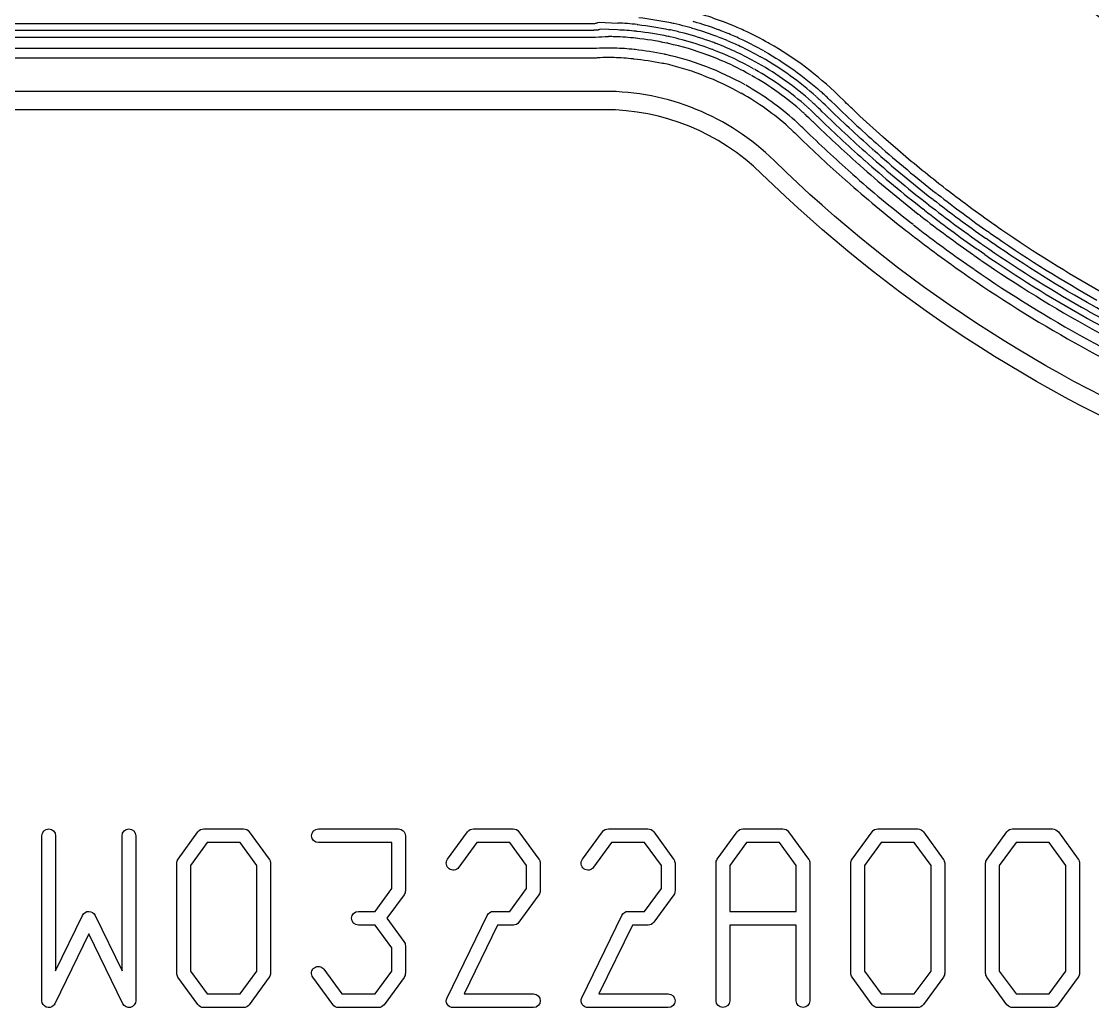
# Model space of a CAD drawing. Header units: millimetres. Extents: x 3175 to 3429, y -23 to 156.
# Drawn here: x 3305.44 to 3317.36, y 79.72 to 90.69 of the extents above; entities that cross this region are included whole.
import ezdxf

# ---------------------------------------------------------------- set-up
doc = ezdxf.new("R2010")
doc.units = ezdxf.units.MM
doc.header["$LTSCALE"] = 23.1
doc.layers.add('gbr-dxf_layer0', color=7, linetype='CONTINUOUS')
doc.layers.add('gbr-outline-dxf_layer1', color=2, linetype='CONTINUOUS')

msp = doc.modelspace()

# ---------------------------------------------------------------- linework, layer by layer
at = {"layer": 'gbr-dxf_layer0'}
for p, q in [((3311.841, 90.596), (3311.825, 90.595)), ((3281.538, 90.517), (3311.807, 90.517)), ((3311.805, 90.39), (3281.536, 90.39)), ((3313.63, 90.232), (3313.636, 90.229)), ((3313.597, 90.163), (3313.591, 90.166)), ((3314.926, 89.262), (3314.915, 89.271)), ((3314.964, 89.33), (3314.978, 89.317)), ((3314.825, 89.147), (3314.811, 89.159)), ((3314.864, 89.214), (3314.874, 89.205)), ((3314.763, 89.1), (3314.774, 89.09)), ((3314.61, 88.929), (3314.621, 88.92)), ((3314.689, 88.996), (3314.677, 89.006)), ((3315.587, 88.712), (3315.577, 88.72)), ((3315.624, 88.78), (3315.634, 88.772)), ((3315.492, 88.593), (3315.472, 88.608)), ((3315.521, 88.667), (3315.54, 88.652)), ((3315.367, 88.433), (3315.351, 88.445)), ((3315.426, 88.548), (3315.446, 88.532)), ((3316.221, 88.338), (3316.294, 88.288)), ((3316.13, 88.216), (3316.207, 88.162)), ((3316.249, 88.226), (3316.176, 88.277)), ((3316.039, 88.094), (3316.12, 88.037)), ((3316.162, 88.1), (3316.089, 88.152)), ((3316.046, 87.934), (3315.964, 87.99)), ((3315.906, 87.907), (3315.99, 87.849))]:
    msp.add_line(p, q, dxfattribs=at)
at = {"layer": 'gbr-dxf_layer0', "linetype": 'Continuous'}
for points in [[(3363.953, 99.375, -0.006517), (3363.953, 99.37), (3363.953, 92.75, -0.014829), (3363.954, 92.74, -0.014825), (3363.953, 92.73), (3363.953, 90.711, -0.414217), (3363.157, 89.915), (3342.04, 89.915, 0.196007), (3340.15, 89.144, -0.196002), (3329.736, 84.898), (3324.235, 84.898, -0.196002), (3313.82, 89.144, 0.196006), (3311.93, 89.915), (3282.564, 89.915)], [(3316.247, 91.755, 0.009308), (3316.552, 91.469, 0.003625), (3316.674, 91.36, 0.026571), (3317.612, 90.618, 0.003501), (3317.654, 90.589, 0.010355), (3318.041, 90.329, 0.003121), (3318.114, 90.283, 0.022047), (3318.976, 89.791, 0.010372), (3319.396, 89.586)], [(3313.243, 90.692, 0.004246), (3313.222, 90.7, 0.018632), (3312.959, 90.787, 0.004925), (3312.944, 90.791)], [(3311.825, 90.595, 0.019023), (3311.814, 90.594, -0.050155), (3311.807, 90.593), (3281.537, 90.593)], [(3281.538, 90.67), (3311.805, 90.67, -0.017102), (3311.82, 90.671)], [(3311.822, 90.671), (3311.833, 90.672, -0.041623), (3311.839, 90.673)], [(3311.844, 90.673), (3311.844, 90.673, -0.209206), (3311.873, 90.683), (3312.075, 90.674)], [(3312.075, 90.598), (3311.883, 90.606, -0.049921), (3311.869, 90.6, -0.087764), (3311.856, 90.597), (3311.845, 90.597)], [(3312.296, 90.658, -0.00839), (3312.303, 90.657, -0.025652), (3312.654, 90.601)], [(3313.752, 90.455, 0.017764), (3313.518, 90.576, 0.01105), (3313.368, 90.643), (3313.248, 90.691)], [(3311.81, 90.517, 0.030092), (3311.823, 90.518, -0.029959), (3311.831, 90.519, -0.017222), (3311.974, 90.524)], [(3315.035, 89.404, 0.015688), (3315.028, 89.409, -0.007077), (3314.738, 89.674, -0.003231), (3314.609, 89.797), (3314.532, 89.871, 0.064763), (3313.765, 90.448), (3313.753, 90.455)], [(3311.972, 90.397, 0.016581), (3311.843, 90.393, -0.035991), (3311.808, 90.39)], [(3312.595, 90.328, 0.025727), (3312.271, 90.379, -0.024747), (3312.265, 90.38)], [(3313.709, 90.362, -0.054053), (3313.716, 90.359, -0.052843), (3314.336, 89.914)], [(3283.401, 90.288), (3311.807, 90.288, 0.032892), (3311.852, 90.291, -0.016338), (3311.973, 90.295, -0.00889), (3312.039, 90.294, -0.017168), (3312.25, 90.279, 0.011201), (3312.257, 90.278, -0.026129), (3312.575, 90.228)], [(3314.288, 89.856, 0.052769), (3313.682, 90.291, -0.052951), (3313.675, 90.294)], [(3313.021, 90.096), (3313.033, 90.092, -0.037296), (3313.448, 89.896)], [(3314.912, 89.274), (3314.909, 89.277, -0.012185), (3314.407, 89.744)], [(3313.983, 89.513, -0.004154), (3314.012, 89.487, -0.008341), (3314.087, 89.417)], [(3316.274, 88.426, -0.012911), (3315.698, 88.852), (3315.683, 88.863, -0.011413), (3315.194, 89.264), (3315.035, 89.403)], [(3315.285, 88.367), (3315.305, 88.351, 0.012863), (3315.906, 87.907)], [(3317.459, 87.682, -0.023507), (3316.352, 88.372), (3316.316, 88.396), (3316.28, 88.422, 0.004032), (3316.274, 88.426)], [(3317.619, 87.392, -0.004849), (3317.38, 87.522, -0.037925), (3317.375, 87.525, -0.023573), (3316.251, 88.225)], [(3305.672, 79.798), (3305.672, 81.633, -1), (3305.824, 81.633), (3305.824, 80.129)], [(3306.564, 80.129), (3306.564, 81.633, -1), (3306.716, 81.633), (3306.716, 79.798, -0.795967), (3306.572, 79.764), (3306.194, 80.541)], [(3310.179, 79.831), (3310.625, 80.747, -0.298876), (3310.696, 80.792), (3310.878, 80.792), (3311.064, 81.046), (3311.064, 81.302), (3310.878, 81.557), (3310.51, 81.557), (3310.309, 81.282, -1), (3310.186, 81.372), (3310.408, 81.677, -0.257177), (3310.474, 81.709), (3310.915, 81.709, -0.246448), (3310.979, 81.678), (3311.2, 81.374, -0.166637), (3311.216, 81.327), (3311.216, 81.023, -0.165513), (3311.202, 80.976), (3310.979, 80.67, -0.239934), (3310.917, 80.639), (3310.742, 80.639), (3310.37, 79.874)], [(3311.679, 79.831), (3312.125, 80.747, -0.298876), (3312.196, 80.792), (3312.378, 80.792), (3312.564, 81.046), (3312.564, 81.302), (3312.378, 81.557), (3312.01, 81.557), (3311.809, 81.282, -1), (3311.686, 81.372), (3311.908, 81.677, -0.257177), (3311.974, 81.709), (3312.415, 81.709, -0.246448), (3312.479, 81.678), (3312.7, 81.374, -0.166637), (3312.716, 81.327), (3312.716, 81.023, -0.165513), (3312.702, 80.976), (3312.479, 80.67, -0.239934), (3312.417, 80.639), (3312.242, 80.639), (3311.87, 79.874)], [(3305.824, 80.129), (3306.124, 80.747, -0.654574), (3306.264, 80.745), (3306.564, 80.129)], [(3306.194, 80.541), (3305.816, 79.764, -0.082021), (3305.802, 79.744, -0.670473), (3305.672, 79.798)], [(3310.37, 79.874), (3311.14, 79.874, -1), (3311.14, 79.721), (3310.25, 79.721, -0.562296), (3310.179, 79.831)], [(3311.87, 79.874), (3312.64, 79.874, -1), (3312.64, 79.721), (3311.75, 79.721, -0.562296), (3311.679, 79.831)]]:
    msp.add_lwpolyline(points, format="xyb", dxfattribs=at)
for points in [[(3307.172, 80.106), (3307.172, 81.327, -0.161897), (3307.187, 81.373), (3307.408, 81.677, -0.257177), (3307.474, 81.709), (3307.915, 81.709, -0.246448), (3307.979, 81.678), (3308.2, 81.374, -0.166637), (3308.216, 81.327), (3308.216, 80.106, -0.165513), (3308.202, 80.059), (3307.979, 79.753, -0.239934), (3307.917, 79.721), (3307.471, 79.721, -0.247601), (3307.408, 79.755), (3307.186, 80.059, -0.165513)], [(3308.686, 80.059, -1), (3308.809, 80.148), (3309.01, 79.874), (3309.378, 79.874), (3309.564, 80.128), (3309.564, 80.385), (3309.378, 80.639), (3309.194, 80.639, -1), (3309.194, 80.792), (3309.378, 80.792), (3309.564, 81.046), (3309.564, 81.557), (3308.748, 81.557, -1), (3308.748, 81.709), (3309.638, 81.709, -0.421762), (3309.716, 81.633), (3309.716, 81.021, -0.16419), (3309.701, 80.975), (3309.511, 80.715), (3309.7, 80.456, -0.166637), (3309.716, 80.409), (3309.716, 80.104, -0.16419), (3309.701, 80.057), (3309.479, 79.753, -0.249655), (3309.415, 79.721), (3308.971, 79.721, -0.247601), (3308.908, 79.755)], [(3313.172, 79.798), (3313.172, 81.324, -0.170323), (3313.186, 81.372), (3313.409, 81.678, -0.239742), (3313.471, 81.709), (3313.915, 81.709, -0.246448), (3313.979, 81.678), (3314.2, 81.374, -0.166637), (3314.216, 81.327), (3314.216, 79.798, -1), (3314.064, 79.798), (3314.064, 80.639), (3313.324, 80.639), (3313.324, 79.798, -1)], [(3314.672, 80.105), (3314.672, 81.327, -0.161897), (3314.687, 81.373), (3314.909, 81.678, -0.239742), (3314.971, 81.709), (3315.417, 81.709, -0.253505), (3315.481, 81.675), (3315.7, 81.374, -0.166637), (3315.716, 81.327), (3315.716, 80.106, -0.165513), (3315.702, 80.059), (3315.479, 79.754, -0.249655), (3315.415, 79.722), (3314.974, 79.722, -0.251415), (3314.909, 79.753), (3314.686, 80.059, -0.165513)], [(3316.172, 80.105), (3316.172, 81.327, -0.161897), (3316.187, 81.373), (3316.409, 81.678, -0.239742), (3316.471, 81.709), (3316.917, 81.709, -0.253505), (3316.981, 81.675), (3317.2, 81.374, -0.166637), (3317.216, 81.327), (3317.216, 80.106, -0.165513), (3317.202, 80.059), (3316.979, 79.754, -0.249655), (3316.915, 79.722), (3316.474, 79.722, -0.251415), (3316.409, 79.753), (3316.186, 80.059, -0.165513)]]:
    msp.add_lwpolyline(points, format="xyb", close=True, dxfattribs=at)
for points in [[(3307.324, 80.128), (3307.51, 79.874), (3307.878, 79.874), (3308.064, 80.128), (3308.064, 81.302), (3307.878, 81.557), (3307.51, 81.557), (3307.324, 81.302)], [(3313.324, 80.792), (3314.064, 80.792), (3314.064, 81.302), (3313.878, 81.557), (3313.51, 81.557), (3313.324, 81.302)], [(3314.824, 80.128), (3315.01, 79.874), (3315.378, 79.874), (3315.564, 80.128), (3315.564, 81.302), (3315.378, 81.557), (3315.01, 81.557), (3314.824, 81.302)], [(3316.324, 80.128), (3316.51, 79.874), (3316.878, 79.874), (3317.064, 80.128), (3317.064, 81.302), (3316.878, 81.557), (3316.51, 81.557), (3316.324, 81.302)]]:
    msp.add_lwpolyline(points, close=True, dxfattribs=at)
at = {"layer": 'gbr-dxf_layer0'}
for centre, radius, start, end in [((3324.119, 99.812), 10.856, 228.6225, 238.2537), ((3324.119, 99.812), 10.78, 228.631, 238.2622), ((3311.933, 87.211), 3.542, 78.0148, 83.8338), ((3311.928, 87.212), 3.39, 83.9544, 87.4807), ((3311.928, 87.212), 3.466, 83.9311, 87.5209), ((3312.27, 90.443), 0.14, 81.4793, 83.3397), ((3311.932, 87.211), 3.389, 78.0048, 83.8816), ((3312.468, 89.714), 0.906, 76.8385, 78.0349), ((3312.471, 89.713), 0.983, 76.9513, 78.3249), ((3311.991, 87.446), 3.223, 75.182, 77.7388), ((3312.672, 90.558), 0.115, 75.7236, 78.2661), ((3311.946, 87.253), 3.499, 75.2913, 77.4812), ((3311.94, 87.209), 3.542, 74.3662, 75.3513), ((3312.725, 90.015), 0.628, 73.1785, 74.1998), ((3311.928, 87.212), 3.542, 69.6417, 73.9347), ((3312.724, 90.015), 0.704, 73.0176, 74.0521), ((3311.928, 87.212), 3.618, 69.6844, 73.9108), ((3312.76, 89.435), 1.245, 68.8197, 69.9448), ((3312.693, 89.227), 1.463, 68.5777, 69.1394), ((3311.933, 87.211), 3.618, 67.725, 69.0119), ((3311.974, 88.435), 2.089, 87.9916, 89.943), ((3311.929, 87.212), 3.313, 83.9571, 87.9315), ((3311.932, 87.211), 3.313, 77.9614, 83.9419), ((3312.468, 89.714), 0.83, 76.6675, 78.128), ((3311.991, 87.446), 3.147, 75.21, 77.6924), ((3311.929, 87.212), 3.389, 69.6705, 75.1826), ((3311.929, 87.212), 3.466, 69.6434, 75.1566), ((3312.77, 89.431), 1.093, 69.2054, 70.4454), ((3312.76, 89.435), 1.169, 68.7618, 69.818), ((3312.693, 89.227), 1.387, 68.6453, 69.0877), ((3311.933, 87.211), 3.542, 67.6816, 69.0374), ((3312.94, 89.632), 0.92, 67.1305, 68.2356), ((3311.927, 87.213), 3.542, 64.7038, 67.2107), ((3312.94, 89.632), 0.996, 67.0414, 68.4035), ((3311.927, 87.213), 3.618, 64.678, 67.185), ((3311.93, 87.212), 3.618, 60.6521, 64.7127), ((3311.974, 88.435), 1.962, 88.0491, 89.9969), ((3311.929, 87.212), 3.186, 83.9944, 87.963), ((3312.474, 89.713), 0.754, 77.0061, 78.4477), ((3311.93, 87.212), 3.313, 69.6576, 77.5545), ((3312.77, 89.431), 1.016, 69.2878, 70.5238), ((3312.69, 89.228), 1.235, 68.4151, 69.0777), ((3311.93, 87.212), 3.389, 60.6704, 68.9474), ((3312.69, 89.228), 1.311, 68.5273, 69.0004), ((3311.93, 87.212), 3.466, 60.6429, 68.9925), ((3311.93, 87.212), 3.542, 60.6791, 64.7387), ((3312.474, 89.713), 0.525, 77.1135, 78.7025), ((3311.93, 87.212), 3.084, 69.6469, 77.5819), ((3312.473, 89.713), 0.627, 77.1558, 78.5856), ((3311.93, 87.212), 3.186, 69.6926, 77.5892), ((3312.757, 89.436), 0.94, 68.6534, 69.6547), ((3311.93, 87.212), 3.313, 60.5093, 69.2912), ((3311.931, 87.212), 3.466, 48.3275, 60.4078), ((3313.612, 90.198), 0.115, 58.5756, 61.4377), ((3312.754, 89.437), 0.711, 68.1608, 69.5218), ((3312.757, 89.436), 0.813, 68.4283, 69.779), ((3311.93, 87.212), 3.186, 60.5471, 69.2297), ((3311.931, 87.212), 3.389, 48.2801, 60.435), ((3311.931, 87.211), 3.186, 48.316, 60.4358), ((3311.931, 87.211), 3.313, 48.2779, 60.3989), ((3311.931, 87.212), 3.084, 48.2791, 60.4329), ((3312.419, 87.755), 2.888, 47.4043, 48.3407), ((3311.929, 87.213), 3.618, 45.5987, 47.4818), ((3312.425, 87.75), 2.735, 47.5705, 48.5066), ((3311.92, 87.221), 3.466, 45.4002, 47.2799), ((3312.419, 87.755), 2.812, 47.4349, 48.2809), ((3311.929, 87.213), 3.542, 45.6262, 47.5089), ((3324.23, 99.8), 13.981, 225.6815, 228.4736), ((3312.423, 87.751), 2.583, 47.5971, 48.4093), ((3311.928, 87.214), 3.313, 45.5704, 47.4775), ((3312.425, 87.749), 2.659, 47.6089, 48.45), ((3311.92, 87.221), 3.389, 45.4268, 47.3064), ((3324.229, 99.8), 14.21, 225.6757, 228.4849), ((3324.229, 99.8), 14.134, 225.6825, 228.4917), ((3312.422, 87.751), 2.456, 47.5125, 48.4534), ((3311.928, 87.214), 3.186, 45.6088, 47.412), ((3324.234, 99.796), 14.287, 225.6554, 228.4652), ((3324.236, 99.794), 14.516, 225.6385, 228.4564), ((3324.234, 99.796), 14.414, 225.6473, 228.4569), ((3324.238, 99.792), 13.981, 228.5276, 231.961), ((3324.234, 99.796), 14.21, 228.5522, 231.9303), ((3324.234, 99.796), 14.134, 228.5408, 231.9369), ((3324.238, 99.792), 14.057, 228.5211, 231.9543), ((3324.235, 99.795), 14.287, 228.5382, 231.9146), ((3324.238, 99.793), 14.516, 228.5188, 231.9178), ((3324.235, 99.795), 14.414, 228.5298, 231.9292), ((3324.235, 99.795), 14.057, 232.0395, 234.9812), ((3324.235, 99.795), 13.981, 232.0461, 234.9696), ((3324.233, 99.796), 14.21, 232.0444, 234.9842), ((3324.233, 99.796), 14.134, 232.0508, 234.9908), ((3324.235, 99.795), 14.414, 232.0353, 234.9739), ((3324.235, 99.795), 14.287, 232.0436, 234.9822), ((3315.998, 88.044), 0.369, 52.9348, 54.5707), ((3315.998, 88.044), 0.293, 53.2314, 54.0465), ((3324.234, 99.796), 13.981, 235.4011, 240.7877), ((3316.001, 88.043), 0.14, 52.877, 55.1032), ((3324.236, 99.795), 14.211, 235.3875, 240.6405), ((3324.236, 99.795), 14.134, 235.3937, 240.6468), ((3324.236, 99.794), 14.287, 235.3931, 247.0182), ((3324.235, 99.795), 14.516, 235.3888, 247.0337), ((3324.236, 99.794), 14.414, 235.3848, 247.0323), ((3324.237, 99.794), 14.211, 240.6383, 241.9139), ((3324.237, 99.794), 14.134, 240.6451, 241.9208)]:
    msp.add_arc(centre, radius, start, end, dxfattribs=at)
at = {"layer": 'gbr-outline-dxf_layer1', "linetype": 'Continuous'}
msp.add_lwpolyline([(3280.337, 90.711), (3280.337, 102.311, -0.414215), (3281.337, 103.311), (3312.345, 103.311, -0.202312), (3323.161, 98.748, 0.202309), (3324.235, 98.295), (3329.735, 98.295, 0.202214), (3330.809, 98.748, -0.202322), (3341.626, 103.311), (3363.157, 103.311, -0.414215), (3364.157, 102.311), (3364.157, 90.711, -0.414215), (3363.157, 89.711), (3342.04, 89.711, 0.196009), (3340.293, 88.999, -0.196007), (3329.735, 84.695), (3324.235, 84.695, -0.196007), (3313.678, 88.999, 0.196013), (3311.93, 89.711), (3281.337, 89.711, -0.414215)], format="xyb", close=True, dxfattribs=at)

doc.saveas('drawing.dxf')
